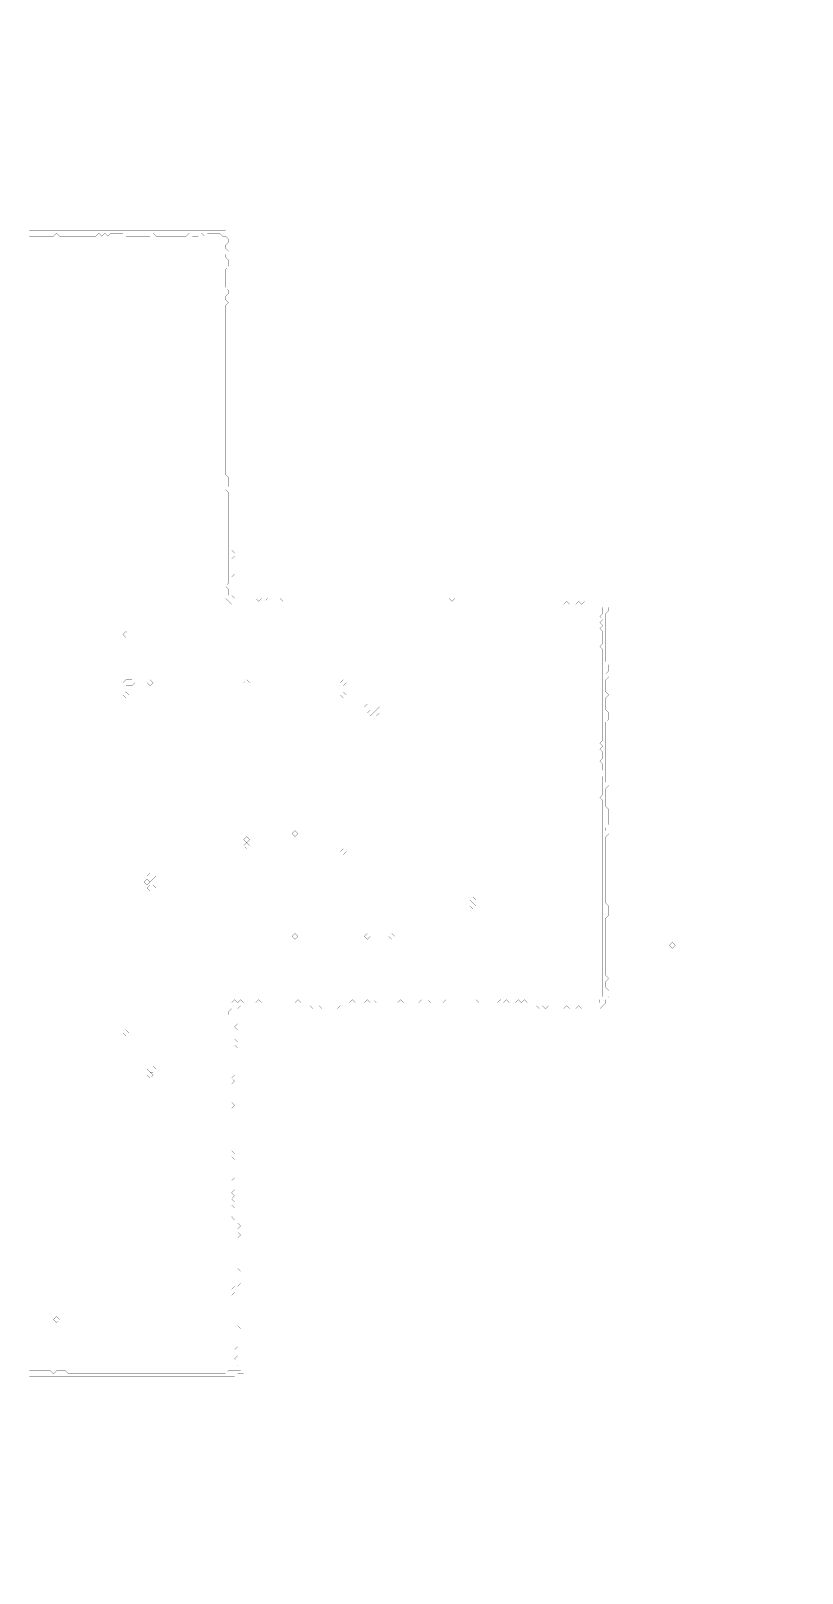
# Model space of a CAD drawing. Header units: metres. Extents: x 0 to 4988, y -4988 to 0.
# Drawn here: x 2494 to 4988, y -4988 to 0 of the extents above; entities that cross this region are included whole.
import ezdxf

# ---------------------------------------------------------------- set-up
doc = ezdxf.new("R2010")
doc.units = ezdxf.units.M
doc.layers.add('conductor', color=1, linetype='Continuous')
doc.layers.add('substrate', color=5, linetype='Continuous')

msp = doc.modelspace()

# ---------------------------------------------------------------- linework, layer by layer
at = {"layer": 'conductor', "const_width": 0.5}
msp.add_lwpolyline([(2489.2, -4334.2), (2499, -4334.2), (2508.8, -4334.2), (2518.5, -4334.2), (2528.3, -4334.2), (2538, -4334.2), (2547.8, -4334.2), (2557.6, -4334.2), (2567.3, -4344), (2577.1, -4334.2), (2586.9, -4334.2), (2596.6, -4334.2), (2606.4, -4334.2), (2616.1, -4344), (2625.9, -4344), (2635.7, -4344), (2645.4, -4344), (2655.2, -4344), (2664.9, -4344), (2674.7, -4344), (2684.5, -4344), (2694.2, -4344), (2704, -4344), (2713.8, -4344), (2723.5, -4344), (2733.3, -4344), (2743, -4344), (2752.8, -4344), (2762.6, -4344), (2772.3, -4344), (2782.1, -4344), (2791.9, -4344), (2801.6, -4344), (2811.4, -4344), (2821.1, -4344), (2830.9, -4344), (2840.7, -4344), (2850.4, -4344), (2860.2, -4344), (2869.9, -4344), (2879.7, -4344), (2889.5, -4344), (2899.2, -4344), (2909, -4344), (2918.8, -4344), (2928.5, -4344), (2938.3, -4344), (2948, -4344), (2957.8, -4344), (2967.6, -4344), (2977.3, -4344), (2987.1, -4344), (2996.8, -4344), (3006.6, -4344), (3016.4, -4344), (3026.1, -4344), (3035.9, -4344), (3045.7, -4344), (3055.4, -4344), (3065.2, -4344), (3074.9, -4344), (3084.7, -4344), (3094.5, -4344), (3104.2, -4344), (3114, -4344), (3123.8, -4344), (3133.5, -4334.2), (3143.3, -4334.2), (3153, -4334.2), (3162.8, -4334.2), (3172.6, -4334.2), (3172.6, -4324.4), (3162.8, -4314.7), (3162.8, -4304.9), (3153, -4295.2), (3162.8, -4285.4), (3153, -4275.6), (3153, -4265.9), (3162.8, -4256.1), (3153, -4246.3), (3153, -4236.6), (3153, -4226.8), (3153, -4217.1), (3153, -4207.3), (3153, -4197.5), (3153, -4187.8), (3153, -4178), (3153, -4168.3), (3153, -4158.5), (3153, -4148.7), (3153, -4139), (3153, -4129.2), (3153, -4119.4), (3153, -4109.7), (3153, -4099.9), (3143.3, -4090.2), (3153, -4080.4), (3143.3, -4070.6), (3153, -4060.9), (3153, -4051.1), (3153, -4041.4), (3153, -4031.6), (3153, -4021.8), (3153, -4012.1), (3153, -4002.3), (3153, -3992.5), (3153, -3982.8), (3153, -3973), (3153, -3963.3), (3153, -3953.5), (3153, -3943.7), (3153, -3934), (3153, -3924.2), (3153, -3914.4), (3153, -3904.7), (3153, -3894.9), (3153, -3885.2), (3153, -3875.4), (3153, -3865.6), (3153, -3855.9), (3153, -3846.1), (3143.3, -3836.4), (3153, -3826.6), (3153, -3816.8), (3153, -3807.1), (3143.3, -3797.3), (3153, -3787.5), (3143.3, -3777.8), (3153, -3768), (3143.3, -3758.3), (3153, -3748.5), (3153, -3738.7), (3153, -3729), (3143.3, -3719.2), (3153, -3709.5), (3143.3, -3699.7), (3143.3, -3689.9), (3143.3, -3680.2), (3143.3, -3670.4), (3143.3, -3660.6), (3153, -3650.9), (3143.3, -3641.1), (3153, -3631.4), (3143.3, -3621.6), (3143.3, -3611.8), (3143.3, -3602.1), (3143.3, -3592.3), (3143.3, -3582.6), (3143.3, -3572.8), (3143.3, -3563), (3143.3, -3553.3), (3143.3, -3543.5), (3143.3, -3533.7), (3143.3, -3524), (3143.3, -3514.2), (3143.3, -3504.5), (3143.3, -3494.7), (3143.3, -3484.9), (3153, -3475.2), (3143.3, -3465.4), (3143.3, -3455.6), (3143.3, -3445.9), (3143.3, -3436.1), (3143.3, -3426.4), (3143.3, -3416.6), (3143.3, -3406.8), (3153, -3397.1), (3143.3, -3387.3), (3153, -3377.6), (3143.3, -3367.8), (3143.3, -3358), (3143.3, -3348.3), (3143.3, -3338.5), (3143.3, -3328.7), (3143.3, -3319), (3143.3, -3309.2), (3143.3, -3299.5), (3143.3, -3289.7), (3143.3, -3279.9), (3143.3, -3270.2), (3143.3, -3260.4), (3143.3, -3250.7), (3143.3, -3240.9), (3143.3, -3231.1), (3143.3, -3221.4), (3143.3, -3211.6), (3143.3, -3201.8), (3143.3, -3192.1), (3133.5, -3182.3), (3133.5, -3172.6), (3143.3, -3162.8), (3143.3, -3153), (3143.3, -3143.3), (3153, -3133.5), (3162.8, -3143.3), (3172.6, -3133.5), (3182.3, -3143.3), (3192.1, -3143.3), (3201.8, -3143.3), (3211.6, -3143.3), (3221.4, -3143.3), (3231.1, -3133.5), (3240.9, -3143.3), (3250.7, -3133.5), (3260.4, -3133.5), (3270.2, -3133.5), (3279.9, -3143.3), (3289.7, -3143.3), (3299.5, -3143.3), (3309.2, -3143.3), (3319, -3143.3), (3328.7, -3143.3), (3338.5, -3143.3), (3348.3, -3143.3), (3358, -3133.5), (3367.8, -3143.3), (3377.6, -3143.3), (3387.3, -3143.3), (3397.1, -3143.3), (3406.8, -3143.3), (3416.6, -3143.3), (3426.4, -3143.3), (3436.1, -3143.3), (3445.9, -3143.3), (3455.6, -3143.3), (3465.4, -3143.3), (3475.2, -3143.3), (3484.9, -3143.3), (3494.7, -3143.3), (3504.5, -3143.3), (3514.2, -3143.3), (3524, -3143.3), (3533.7, -3133.5), (3543.5, -3143.3), (3553.3, -3143.3), (3563, -3143.3), (3572.8, -3143.3), (3582.6, -3133.5), (3592.3, -3143.3), (3602.1, -3133.5), (3611.8, -3143.3), (3621.6, -3133.5), (3631.4, -3143.3), (3641.1, -3143.3), (3650.9, -3143.3), (3660.6, -3143.3), (3670.4, -3143.3), (3680.2, -3143.3), (3689.9, -3133.5), (3699.7, -3143.3), (3709.5, -3143.3), (3719.2, -3143.3), (3729, -3143.3), (3738.7, -3143.3), (3748.5, -3143.3), (3758.3, -3133.5), (3768, -3133.5), (3777.8, -3133.5), (3787.5, -3143.3), (3797.3, -3143.3), (3807.1, -3133.5), (3816.8, -3143.3), (3826.6, -3143.3), (3836.4, -3133.5), (3846.1, -3133.5), (3855.9, -3133.5), (3865.6, -3133.5), (3875.4, -3133.5), (3885.2, -3133.5), (3894.9, -3133.5), (3904.7, -3133.5), (3914.4, -3133.5), (3924.2, -3133.5), (3934, -3133.5), (3943.7, -3143.3), (3953.5, -3143.3), (3963.3, -3143.3), (3973, -3143.3), (3982.8, -3143.3), (3992.5, -3133.5), (4002.3, -3143.3), (4012.1, -3133.5), (4021.8, -3143.3), (4031.6, -3133.5), (4041.4, -3143.3), (4051.1, -3143.3), (4060.9, -3143.3), (4070.6, -3133.5), (4080.4, -3143.3), (4090.2, -3133.5), (4099.9, -3143.3), (4109.7, -3143.3), (4119.4, -3143.3), (4129.2, -3143.3), (4139, -3143.3), (4148.7, -3143.3), (4158.5, -3143.3), (4168.3, -3143.3), (4178, -3143.3), (4187.8, -3143.3), (4197.5, -3143.3), (4207.3, -3143.3), (4217.1, -3143.3), (4226.8, -3143.3), (4236.6, -3143.3), (4246.3, -3143.3), (4256.1, -3143.3), (4265.9, -3143.3), (4275.6, -3143.3), (4285.4, -3143.3), (4295.2, -3143.3), (4304.9, -3143.3), (4314.7, -3143.3), (4324.4, -3143.3), (4334.2, -3143.3), (4334.2, -3133.5), (4344, -3123.8), (4344, -3114), (4344, -3104.2), (4344, -3094.5), (4344, -3084.7), (4344, -3074.9), (4344, -3065.2), (4344, -3055.4), (4344, -3045.7), (4344, -3035.9), (4344, -3026.1), (4344, -3016.4), (4344, -3006.6), (4344, -2996.8), (4344, -2987.1), (4344, -2977.3), (4344, -2967.6), (4344, -2957.8), (4344, -2948), (4344, -2938.3), (4344, -2928.5), (4344, -2918.8), (4344, -2909), (4344, -2899.2), (4344, -2889.5), (4344, -2879.7), (4344, -2869.9), (4344, -2860.2), (4344, -2850.4), (4344, -2840.7), (4344, -2830.9), (4344, -2821.1), (4344, -2811.4), (4344, -2801.6), (4344, -2791.9), (4344, -2782.1), (4344, -2772.3), (4344, -2762.6), (4344, -2752.8), (4344, -2743), (4344, -2733.3), (4344, -2723.5), (4344, -2713.8), (4344, -2704), (4344, -2694.2), (4344, -2684.5), (4344, -2674.7), (4344, -2664.9), (4344, -2655.2), (4344, -2645.4), (4344, -2635.7), (4344, -2625.9), (4344, -2616.1), (4344, -2606.4), (4344, -2596.6), (4344, -2586.9), (4344, -2577.1), (4344, -2567.3), (4344, -2557.6), (4344, -2547.8), (4344, -2538), (4344, -2528.3), (4344, -2518.5), (4344, -2508.8), (4344, -2499), (4344, -2489.2), (4334.2, -2479.5), (4344, -2469.7), (4344, -2460), (4344, -2450.2), (4344, -2440.4), (4344, -2430.7), (4344, -2420.9), (4344, -2411.1), (4334.2, -2401.4), (4344, -2391.6), (4344, -2381.9), (4344, -2372.1), (4334.2, -2362.3), (4344, -2352.6), (4344, -2342.8), (4344, -2333.1), (4334.2, -2323.3), (4344, -2313.5), (4334.2, -2303.8), (4344, -2294), (4344, -2284.2), (4344, -2274.5), (4344, -2264.7), (4344, -2255), (4344, -2245.2), (4344, -2235.4), (4344, -2225.7), (4344, -2215.9), (4344, -2206.1), (4344, -2196.4), (4344, -2186.6), (4344, -2176.9), (4344, -2167.1), (4344, -2157.3), (4344, -2147.6), (4344, -2137.8), (4344, -2128.1), (4344, -2118.3), (4344, -2108.5), (4344, -2098.8), (4344, -2089), (4344, -2079.2), (4344, -2069.5), (4344, -2059.7), (4344, -2050), (4344, -2040.2), (4344, -2030.4), (4344, -2020.7), (4344, -2010.9), (4344, -2001.2), (4334.2, -1991.4), (4344, -1981.6), (4344, -1971.9), (4344, -1962.1), (4344, -1952.3), (4344, -1942.6), (4334.2, -1932.8), (4344, -1923.1), (4334.2, -1913.3), (4344, -1903.5), (4334.2, -1893.8), (4344, -1884), (4344, -1874.2), (4344, -1864.5), (4334.2, -1854.7), (4324.4, -1845), (4314.7, -1854.7), (4304.9, -1845), (4295.2, -1845), (4285.4, -1845), (4275.6, -1854.7), (4265.9, -1845), (4256.1, -1854.7), (4246.3, -1854.7), (4236.6, -1854.7), (4226.8, -1845), (4217.1, -1854.7), (4207.3, -1854.7), (4197.5, -1854.7), (4187.8, -1854.7), (4178, -1854.7), (4168.3, -1854.7), (4158.5, -1854.7), (4148.7, -1854.7), (4139, -1854.7), (4129.2, -1854.7), (4119.4, -1854.7), (4109.7, -1854.7), (4099.9, -1854.7), (4090.2, -1854.7), (4080.4, -1854.7), (4070.6, -1854.7), (4060.9, -1854.7), (4051.1, -1854.7), (4041.4, -1854.7), (4031.6, -1854.7), (4021.8, -1854.7), (4012.1, -1854.7), (4002.3, -1854.7), (3992.5, -1854.7), (3982.8, -1854.7), (3973, -1854.7), (3963.3, -1854.7), (3953.5, -1854.7), (3943.7, -1854.7), (3934, -1854.7), (3924.2, -1854.7), (3914.4, -1854.7), (3904.7, -1854.7), (3894.9, -1854.7), (3885.2, -1854.7), (3875.4, -1854.7), (3865.6, -1854.7), (3855.9, -1854.7), (3846.1, -1854.7), (3836.4, -1854.7), (3826.6, -1854.7), (3816.8, -1854.7), (3807.1, -1854.7), (3797.3, -1854.7), (3787.5, -1854.7), (3777.8, -1854.7), (3768, -1854.7), (3758.3, -1854.7), (3748.5, -1854.7), (3738.7, -1854.7), (3729, -1854.7), (3719.2, -1854.7), (3709.5, -1854.7), (3699.7, -1854.7), (3689.9, -1854.7), (3680.2, -1854.7), (3670.4, -1854.7), (3660.6, -1854.7), (3650.9, -1854.7), (3641.1, -1854.7), (3631.4, -1854.7), (3621.6, -1854.7), (3611.8, -1854.7), (3602.1, -1854.7), (3592.3, -1854.7), (3582.6, -1854.7), (3572.8, -1854.7), (3563, -1854.7), (3553.3, -1854.7), (3543.5, -1854.7), (3533.7, -1854.7), (3524, -1854.7), (3514.2, -1854.7), (3504.5, -1854.7), (3494.7, -1854.7), (3484.9, -1854.7), (3475.2, -1854.7), (3465.4, -1854.7), (3455.6, -1854.7), (3445.9, -1854.7), (3436.1, -1854.7), (3426.4, -1854.7), (3416.6, -1854.7), (3406.8, -1854.7), (3397.1, -1854.7), (3387.3, -1854.7), (3377.6, -1854.7), (3367.8, -1854.7), (3358, -1854.7), (3348.3, -1854.7), (3338.5, -1854.7), (3328.7, -1854.7), (3319, -1854.7), (3309.2, -1854.7), (3299.5, -1854.7), (3289.7, -1854.7), (3279.9, -1854.7), (3270.2, -1854.7), (3260.4, -1854.7), (3250.7, -1854.7), (3240.9, -1854.7), (3231.1, -1854.7), (3221.4, -1854.7), (3211.6, -1854.7), (3201.8, -1854.7), (3192.1, -1854.7), (3182.3, -1854.7), (3172.6, -1854.7), (3162.8, -1854.7), (3153, -1854.7), (3143.3, -1854.7), (3133.5, -1845), (3123.8, -1835.2), (3133.5, -1825.4), (3133.5, -1815.7), (3133.5, -1805.9), (3123.8, -1796.2), (3133.5, -1786.4), (3133.5, -1776.6), (3133.5, -1766.9), (3133.5, -1757.1), (3133.5, -1747.3), (3133.5, -1737.6), (3133.5, -1727.8), (3133.5, -1718.1), (3133.5, -1708.3), (3133.5, -1698.5), (3133.5, -1688.8), (3133.5, -1679), (3133.5, -1669.3), (3133.5, -1659.5), (3133.5, -1649.7), (3133.5, -1640), (3133.5, -1630.2), (3133.5, -1620.4), (3133.5, -1610.7), (3133.5, -1600.9), (3133.5, -1591.2), (3133.5, -1581.4), (3133.5, -1571.6), (3133.5, -1561.9), (3133.5, -1552.1), (3133.5, -1542.4), (3133.5, -1532.6), (3133.5, -1522.8), (3133.5, -1513.1), (3133.5, -1503.3), (3133.5, -1493.5), (3123.8, -1483.8), (3133.5, -1474), (3133.5, -1464.3), (3133.5, -1454.5), (3133.5, -1444.7), (3123.8, -1435), (3123.8, -1425.2), (3123.8, -1415.4), (3123.8, -1405.7), (3123.8, -1395.9), (3123.8, -1386.2), (3123.8, -1376.4), (3123.8, -1366.6), (3123.8, -1356.9), (3123.8, -1347.1), (3123.8, -1337.4), (3123.8, -1327.6), (3123.8, -1317.8), (3123.8, -1308.1), (3123.8, -1298.3), (3123.8, -1288.5), (3123.8, -1278.8), (3123.8, -1269), (3123.8, -1259.3), (3123.8, -1249.5), (3123.8, -1239.7), (3123.8, -1230), (3123.8, -1220.2), (3123.8, -1210.5), (3123.8, -1200.7), (3123.8, -1190.9), (3123.8, -1181.2), (3123.8, -1171.4), (3123.8, -1161.6), (3123.8, -1151.9), (3123.8, -1142.1), (3123.8, -1132.4), (3123.8, -1122.6), (3123.8, -1112.8), (3123.8, -1103.1), (3123.8, -1093.3), (3123.8, -1083.6), (3123.8, -1073.8), (3123.8, -1064), (3123.8, -1054.3), (3123.8, -1044.5), (3123.8, -1034.7), (3123.8, -1025), (3123.8, -1015.2), (3123.8, -1005.5), (3123.8, -995.7), (3123.8, -985.9), (3123.8, -976.2), (3123.8, -966.4), (3123.8, -956.6), (3123.8, -946.9), (3123.8, -937.1), (3123.8, -927.4), (3123.8, -917.6), (3123.8, -907.8), (3123.8, -898.1), (3123.8, -888.3), (3133.5, -878.6), (3123.8, -868.8), (3123.8, -859), (3133.5, -849.3), (3133.5, -839.5), (3123.8, -829.7), (3123.8, -820), (3123.8, -810.2), (3123.8, -800.5), (3123.8, -790.7), (3123.8, -780.9), (3123.8, -771.2), (3133.5, -761.4), (3133.5, -751.7), (3133.5, -741.9), (3123.8, -732.1), (3123.8, -722.4), (3133.5, -712.6), (3123.8, -702.8), (3123.8, -693.1), (3133.5, -683.3), (3133.5, -673.6), (3123.8, -663.8), (3114, -663.8), (3104.2, -654), (3094.5, -654), (3084.7, -654), (3074.9, -654), (3065.2, -654), (3055.4, -663.8), (3045.7, -654), (3035.9, -663.8), (3026.1, -663.8), (3016.4, -663.8), (3006.6, -654), (2996.8, -663.8), (2987.1, -663.8), (2977.3, -663.8), (2967.6, -663.8), (2957.8, -663.8), (2948, -663.8), (2938.3, -663.8), (2928.5, -663.8), (2918.8, -663.8), (2909, -663.8), (2899.2, -663.8), (2889.5, -654), (2879.7, -663.8), (2869.9, -663.8), (2860.2, -663.8), (2850.4, -663.8), (2840.7, -663.8), (2830.9, -663.8), (2821.1, -663.8), (2811.4, -663.8), (2801.6, -663.8), (2791.9, -654), (2782.1, -654), (2772.3, -654), (2762.6, -654), (2752.8, -654), (2743, -663.8), (2733.3, -654), (2723.5, -663.8), (2713.8, -654), (2704, -663.8), (2694.2, -663.8), (2684.5, -663.8), (2674.7, -663.8), (2664.9, -663.8), (2655.2, -663.8), (2645.4, -663.8), (2635.7, -663.8), (2625.9, -663.8), (2616.1, -663.8), (2606.4, -663.8), (2596.6, -663.8), (2586.9, -663.8), (2577.1, -654), (2567.3, -663.8), (2557.6, -663.8), (2547.8, -663.8), (2538, -663.8), (2528.3, -663.8), (2518.5, -663.8), (2508.8, -663.8), (2499, -663.8), (2489.2, -663.8)], dxfattribs=at)
for points in [[(2791.9, -1952.3), (2801.6, -1942.6), (2811.4, -1952.3), (2801.6, -1962.1)], [(2791.9, -2108.5), (2801.6, -2098.8), (2811.4, -2098.8), (2821.1, -2098.8), (2830.9, -2108.5), (2821.1, -2118.3), (2811.4, -2118.3), (2801.6, -2118.3)], [(2791.9, -2147.6), (2801.6, -2137.8), (2811.4, -2147.6), (2801.6, -2157.3)], [(2869.9, -2108.5), (2879.7, -2098.8), (2889.5, -2108.5), (2879.7, -2118.3)], [(3182.3, -2108.5), (3192.1, -2098.8), (3201.8, -2108.5), (3192.1, -2118.3)], [(3494.7, -2108.5), (3504.5, -2098.8), (3514.2, -2108.5), (3504.5, -2118.3)], [(3494.7, -2147.6), (3504.5, -2137.8), (3514.2, -2147.6), (3504.5, -2157.3)], [(3572.8, -2186.6), (3582.6, -2176.9), (3592.3, -2176.9), (3602.1, -2176.9), (3611.8, -2176.9), (3621.6, -2186.6), (3611.8, -2196.4), (3602.1, -2196.4), (3592.3, -2196.4), (3582.6, -2196.4)], [(3582.6, -2206.1), (3592.3, -2196.4), (3602.1, -2206.1), (3592.3, -2215.9)], [(3602.1, -2206.1), (3611.8, -2196.4), (3621.6, -2206.1), (3611.8, -2215.9)], [(3338.5, -2596.6), (3348.3, -2586.9), (3358, -2596.6), (3348.3, -2606.4)], [(3182.3, -2616.1), (3192.1, -2606.4), (3201.8, -2616.1), (3192.1, -2625.9)], [(3182.3, -2635.7), (3192.1, -2625.9), (3201.8, -2635.7), (3192.1, -2645.4)], [(3494.7, -2655.2), (3504.5, -2645.4), (3514.2, -2655.2), (3504.5, -2664.9)], [(2860.2, -2752.8), (2869.9, -2743), (2879.7, -2752.8), (2869.9, -2762.6)], [(2869.9, -2733.3), (2879.7, -2723.5), (2889.5, -2723.5), (2899.2, -2733.3), (2889.5, -2743), (2879.7, -2752.8), (2869.9, -2743)], [(2869.9, -2772.3), (2879.7, -2762.6), (2889.5, -2762.6), (2899.2, -2772.3), (2889.5, -2782.1), (2879.7, -2782.1)], [(3914.4, -2811.4), (3924.2, -2801.6), (3934, -2811.4), (3924.2, -2821.1)], [(3914.4, -2830.9), (3924.2, -2821.1), (3934, -2830.9), (3924.2, -2840.7)], [(3338.5, -2928.5), (3348.3, -2918.8), (3358, -2928.5), (3348.3, -2938.3)], [(3572.8, -2928.5), (3582.6, -2918.8), (3592.3, -2928.5), (3582.6, -2938.3)], [(3650.9, -2928.5), (3660.6, -2918.8), (3670.4, -2928.5), (3660.6, -2938.3)], [(2791.9, -3240.9), (2801.6, -3231.1), (2811.4, -3240.9), (2801.6, -3250.7)], [(2869.9, -3358), (2879.7, -3348.3), (2889.5, -3348.3), (2899.2, -3358), (2889.5, -3367.8), (2879.7, -3367.8)], [(2869.9, -3377.6), (2879.7, -3367.8), (2889.5, -3377.6), (2879.7, -3387.3)], [(2567.3, -4168.3), (2577.1, -4158.5), (2586.9, -4168.3), (2577.1, -4178)]]:
    msp.add_lwpolyline(points, close=True, dxfattribs=at)
at = {"layer": 'substrate', "const_width": 0.5}
for points in [[(2489.2, -4988.2), (2499, -4988.2), (2508.8, -4988.2), (2518.5, -4988.2), (2528.3, -4988.2), (2538, -4988.2), (2547.8, -4988.2), (2557.6, -4988.2), (2567.3, -4988.2), (2577.1, -4988.2), (2586.9, -4988.2), (2596.6, -4988.2), (2606.4, -4988.2), (2616.1, -4988.2), (2625.9, -4988.2), (2635.7, -4988.2), (2645.4, -4988.2), (2655.2, -4988.2), (2664.9, -4988.2), (2674.7, -4988.2), (2684.5, -4988.2), (2694.2, -4988.2), (2704, -4988.2), (2713.8, -4988.2), (2723.5, -4988.2), (2733.3, -4988.2), (2743, -4988.2), (2752.8, -4988.2), (2762.6, -4988.2), (2772.3, -4988.2), (2782.1, -4988.2), (2791.9, -4988.2), (2801.6, -4988.2), (2811.4, -4988.2), (2821.1, -4988.2), (2830.9, -4988.2), (2840.7, -4988.2), (2850.4, -4988.2), (2860.2, -4988.2), (2869.9, -4988.2), (2879.7, -4988.2), (2889.5, -4988.2), (2899.2, -4988.2), (2909, -4988.2), (2918.8, -4988.2), (2928.5, -4988.2), (2938.3, -4988.2), (2948, -4988.2), (2957.8, -4988.2), (2967.6, -4988.2), (2977.3, -4988.2), (2987.1, -4988.2), (2996.8, -4988.2), (3006.6, -4988.2), (3016.4, -4988.2), (3026.1, -4988.2), (3035.9, -4988.2), (3045.7, -4988.2), (3055.4, -4988.2), (3065.2, -4988.2), (3074.9, -4988.2), (3084.7, -4988.2), (3094.5, -4988.2), (3104.2, -4988.2), (3114, -4988.2), (3123.8, -4988.2), (3133.5, -4988.2), (3143.3, -4988.2), (3153, -4988.2), (3162.8, -4988.2), (3172.6, -4988.2), (3182.3, -4988.2), (3192.1, -4988.2), (3201.8, -4988.2), (3211.6, -4988.2), (3221.4, -4988.2), (3231.1, -4988.2), (3240.9, -4988.2), (3250.7, -4988.2), (3260.4, -4988.2), (3270.2, -4988.2), (3279.9, -4988.2), (3289.7, -4988.2), (3299.5, -4988.2), (3309.2, -4988.2), (3319, -4988.2), (3328.7, -4988.2), (3338.5, -4988.2), (3348.3, -4988.2), (3358, -4988.2), (3367.8, -4988.2), (3377.6, -4988.2), (3387.3, -4988.2), (3397.1, -4988.2), (3406.8, -4988.2), (3416.6, -4988.2), (3426.4, -4988.2), (3436.1, -4988.2), (3445.9, -4988.2), (3455.6, -4988.2), (3465.4, -4988.2), (3475.2, -4988.2), (3484.9, -4988.2), (3494.7, -4988.2), (3504.5, -4988.2), (3514.2, -4988.2), (3524, -4988.2), (3533.7, -4988.2), (3543.5, -4988.2), (3553.3, -4988.2), (3563, -4988.2), (3572.8, -4988.2), (3582.6, -4988.2), (3592.3, -4988.2), (3602.1, -4988.2), (3611.8, -4988.2), (3621.6, -4988.2), (3631.4, -4988.2), (3641.1, -4988.2), (3650.9, -4988.2), (3660.6, -4988.2), (3670.4, -4988.2), (3680.2, -4988.2), (3689.9, -4988.2), (3699.7, -4988.2), (3709.5, -4988.2), (3719.2, -4988.2), (3729, -4988.2), (3738.7, -4988.2), (3748.5, -4988.2), (3758.3, -4988.2), (3768, -4988.2), (3777.8, -4988.2), (3787.5, -4988.2), (3797.3, -4988.2), (3807.1, -4988.2), (3816.8, -4988.2), (3826.6, -4988.2), (3836.4, -4988.2), (3846.1, -4988.2), (3855.9, -4988.2), (3865.6, -4988.2), (3875.4, -4988.2), (3885.2, -4988.2), (3894.9, -4988.2), (3904.7, -4988.2), (3914.4, -4988.2), (3924.2, -4988.2), (3934, -4988.2), (3943.7, -4988.2), (3953.5, -4988.2), (3963.3, -4988.2), (3973, -4988.2), (3982.8, -4988.2), (3992.5, -4988.2), (4002.3, -4988.2), (4012.1, -4988.2), (4021.8, -4988.2), (4031.6, -4988.2), (4041.4, -4988.2), (4051.1, -4988.2), (4060.9, -4988.2), (4070.6, -4988.2), (4080.4, -4988.2), (4090.2, -4988.2), (4099.9, -4988.2), (4109.7, -4988.2), (4119.4, -4988.2), (4129.2, -4988.2), (4139, -4988.2), (4148.7, -4988.2), (4158.5, -4988.2), (4168.3, -4988.2), (4178, -4988.2), (4187.8, -4988.2), (4197.5, -4988.2), (4207.3, -4988.2), (4217.1, -4988.2), (4226.8, -4988.2), (4236.6, -4988.2), (4246.3, -4988.2), (4256.1, -4988.2), (4265.9, -4988.2), (4275.6, -4988.2), (4285.4, -4988.2), (4295.2, -4988.2), (4304.9, -4988.2), (4314.7, -4988.2), (4324.4, -4988.2), (4334.2, -4988.2), (4344, -4988.2), (4353.7, -4988.2), (4363.5, -4988.2), (4373.2, -4988.2), (4383, -4988.2), (4392.8, -4988.2), (4402.5, -4988.2), (4412.3, -4988.2), (4422.1, -4988.2), (4431.8, -4988.2), (4441.6, -4988.2), (4451.3, -4988.2), (4461.1, -4988.2), (4470.9, -4988.2), (4480.6, -4988.2), (4490.4, -4988.2), (4500.2, -4988.2), (4509.9, -4988.2), (4519.7, -4988.2), (4529.4, -4988.2), (4539.2, -4988.2), (4549, -4988.2), (4558.7, -4988.2), (4568.5, -4988.2), (4578.2, -4988.2), (4588, -4988.2), (4597.8, -4988.2), (4607.5, -4988.2), (4617.3, -4988.2), (4627.1, -4988.2), (4636.8, -4988.2), (4646.6, -4988.2), (4656.3, -4988.2), (4666.1, -4988.2), (4675.9, -4988.2), (4685.6, -4988.2), (4695.4, -4988.2), (4705.1, -4988.2), (4714.9, -4988.2), (4724.7, -4988.2), (4734.4, -4988.2), (4744.2, -4988.2), (4754, -4988.2), (4763.7, -4988.2), (4773.5, -4988.2), (4783.2, -4988.2), (4793, -4988.2), (4802.8, -4988.2), (4812.5, -4988.2), (4822.3, -4988.2), (4832.1, -4988.2), (4841.8, -4988.2), (4851.6, -4988.2), (4861.3, -4988.2), (4871.1, -4988.2), (4880.9, -4988.2), (4890.6, -4988.2), (4900.4, -4988.2), (4910.1, -4988.2), (4919.9, -4988.2), (4929.7, -4988.2), (4939.4, -4988.2), (4949.2, -4988.2), (4959, -4988.2), (4968.7, -4988.2), (4978.5, -4988.2), (4988.2, -4988.2), (4988.2, -4978.5), (4988.2, -4968.7), (4988.2, -4959), (4988.2, -4949.2), (4988.2, -4939.4), (4988.2, -4929.7), (4988.2, -4919.9), (4988.2, -4910.1), (4988.2, -4900.4), (4988.2, -4890.6), (4988.2, -4880.9), (4988.2, -4871.1), (4988.2, -4861.3), (4988.2, -4851.6), (4988.2, -4841.8), (4988.2, -4832.1), (4988.2, -4822.3), (4988.2, -4812.5), (4988.2, -4802.8), (4988.2, -4793), (4988.2, -4783.2), (4988.2, -4773.5), (4988.2, -4763.7), (4988.2, -4754), (4988.2, -4744.2), (4988.2, -4734.4), (4988.2, -4724.7), (4988.2, -4714.9), (4988.2, -4705.1), (4988.2, -4695.4), (4988.2, -4685.6), (4988.2, -4675.9), (4988.2, -4666.1), (4988.2, -4656.3), (4988.2, -4646.6), (4988.2, -4636.8), (4988.2, -4627.1), (4988.2, -4617.3), (4988.2, -4607.5), (4988.2, -4597.8), (4988.2, -4588), (4988.2, -4578.2), (4988.2, -4568.5), (4988.2, -4558.7), (4988.2, -4549), (4988.2, -4539.2), (4988.2, -4529.4), (4988.2, -4519.7), (4988.2, -4509.9), (4988.2, -4500.2), (4988.2, -4490.4), (4988.2, -4480.6), (4988.2, -4470.9), (4988.2, -4461.1), (4988.2, -4451.3), (4988.2, -4441.6), (4988.2, -4431.8), (4988.2, -4422.1), (4988.2, -4412.3), (4988.2, -4402.5), (4988.2, -4392.8), (4988.2, -4383), (4988.2, -4373.2), (4988.2, -4363.5), (4988.2, -4353.7), (4988.2, -4344), (4988.2, -4334.2), (4988.2, -4324.4), (4988.2, -4314.7), (4988.2, -4304.9), (4988.2, -4295.2), (4988.2, -4285.4), (4988.2, -4275.6), (4988.2, -4265.9), (4988.2, -4256.1), (4988.2, -4246.3), (4988.2, -4236.6), (4988.2, -4226.8), (4988.2, -4217.1), (4988.2, -4207.3), (4988.2, -4197.5), (4988.2, -4187.8), (4988.2, -4178), (4988.2, -4168.3), (4988.2, -4158.5), (4988.2, -4148.7), (4988.2, -4139), (4988.2, -4129.2), (4988.2, -4119.4), (4988.2, -4109.7), (4988.2, -4099.9), (4988.2, -4090.2), (4988.2, -4080.4), (4988.2, -4070.6), (4988.2, -4060.9), (4988.2, -4051.1), (4988.2, -4041.4), (4988.2, -4031.6), (4988.2, -4021.8), (4988.2, -4012.1), (4988.2, -4002.3), (4988.2, -3992.5), (4988.2, -3982.8), (4988.2, -3973), (4988.2, -3963.3), (4988.2, -3953.5), (4988.2, -3943.7), (4988.2, -3934), (4988.2, -3924.2), (4988.2, -3914.4), (4988.2, -3904.7), (4988.2, -3894.9), (4988.2, -3885.2), (4988.2, -3875.4), (4988.2, -3865.6), (4988.2, -3855.9), (4988.2, -3846.1), (4988.2, -3836.4), (4988.2, -3826.6), (4988.2, -3816.8), (4988.2, -3807.1), (4988.2, -3797.3), (4988.2, -3787.5), (4988.2, -3777.8), (4988.2, -3768), (4988.2, -3758.3), (4988.2, -3748.5), (4988.2, -3738.7), (4988.2, -3729), (4988.2, -3719.2), (4988.2, -3709.5), (4988.2, -3699.7), (4988.2, -3689.9), (4988.2, -3680.2), (4988.2, -3670.4), (4988.2, -3660.6), (4988.2, -3650.9), (4988.2, -3641.1), (4988.2, -3631.4), (4988.2, -3621.6), (4988.2, -3611.8), (4988.2, -3602.1), (4988.2, -3592.3), (4988.2, -3582.6), (4988.2, -3572.8), (4988.2, -3563), (4988.2, -3553.3), (4988.2, -3543.5), (4988.2, -3533.7), (4988.2, -3524), (4988.2, -3514.2), (4988.2, -3504.5), (4988.2, -3494.7), (4988.2, -3484.9), (4988.2, -3475.2), (4988.2, -3465.4), (4988.2, -3455.6), (4988.2, -3445.9), (4988.2, -3436.1), (4988.2, -3426.4), (4988.2, -3416.6), (4988.2, -3406.8), (4988.2, -3397.1), (4988.2, -3387.3), (4988.2, -3377.6), (4988.2, -3367.8), (4988.2, -3358), (4988.2, -3348.3), (4988.2, -3338.5), (4988.2, -3328.7), (4988.2, -3319), (4988.2, -3309.2), (4988.2, -3299.5), (4988.2, -3289.7), (4988.2, -3279.9), (4988.2, -3270.2), (4988.2, -3260.4), (4988.2, -3250.7), (4988.2, -3240.9), (4988.2, -3231.1), (4988.2, -3221.4), (4988.2, -3211.6), (4988.2, -3201.8), (4988.2, -3192.1), (4988.2, -3182.3), (4988.2, -3172.6), (4988.2, -3162.8), (4988.2, -3153), (4988.2, -3143.3), (4988.2, -3133.5), (4988.2, -3123.8), (4988.2, -3114), (4988.2, -3104.2), (4988.2, -3094.5), (4988.2, -3084.7), (4988.2, -3074.9), (4988.2, -3065.2), (4988.2, -3055.4), (4988.2, -3045.7), (4988.2, -3035.9), (4988.2, -3026.1), (4988.2, -3016.4), (4988.2, -3006.6), (4988.2, -2996.8), (4988.2, -2987.1), (4988.2, -2977.3), (4988.2, -2967.6), (4988.2, -2957.8), (4988.2, -2948), (4988.2, -2938.3), (4988.2, -2928.5), (4988.2, -2918.8), (4988.2, -2909), (4988.2, -2899.2), (4988.2, -2889.5), (4988.2, -2879.7), (4988.2, -2869.9), (4988.2, -2860.2), (4988.2, -2850.4), (4988.2, -2840.7), (4988.2, -2830.9), (4988.2, -2821.1), (4988.2, -2811.4), (4988.2, -2801.6), (4988.2, -2791.9), (4988.2, -2782.1), (4988.2, -2772.3), (4988.2, -2762.6), (4988.2, -2752.8), (4988.2, -2743), (4988.2, -2733.3), (4988.2, -2723.5), (4988.2, -2713.8), (4988.2, -2704), (4988.2, -2694.2), (4988.2, -2684.5), (4988.2, -2674.7), (4988.2, -2664.9), (4988.2, -2655.2), (4988.2, -2645.4), (4988.2, -2635.7), (4988.2, -2625.9), (4988.2, -2616.1), (4988.2, -2606.4), (4988.2, -2596.6), (4988.2, -2586.9), (4988.2, -2577.1), (4988.2, -2567.3), (4988.2, -2557.6), (4988.2, -2547.8), (4988.2, -2538), (4988.2, -2528.3), (4988.2, -2518.5), (4988.2, -2508.8), (4988.2, -2499), (4988.2, -2489.2), (4988.2, -2479.5), (4988.2, -2469.7), (4988.2, -2460), (4988.2, -2450.2), (4988.2, -2440.4), (4988.2, -2430.7), (4988.2, -2420.9), (4988.2, -2411.1), (4988.2, -2401.4), (4988.2, -2391.6), (4988.2, -2381.9), (4988.2, -2372.1), (4988.2, -2362.3), (4988.2, -2352.6), (4988.2, -2342.8), (4988.2, -2333.1), (4988.2, -2323.3), (4988.2, -2313.5), (4988.2, -2303.8), (4988.2, -2294), (4988.2, -2284.2), (4988.2, -2274.5), (4988.2, -2264.7), (4988.2, -2255), (4988.2, -2245.2), (4988.2, -2235.4), (4988.2, -2225.7), (4988.2, -2215.9), (4988.2, -2206.1), (4988.2, -2196.4), (4988.2, -2186.6), (4988.2, -2176.9), (4988.2, -2167.1), (4988.2, -2157.3), (4988.2, -2147.6), (4988.2, -2137.8), (4988.2, -2128.1), (4988.2, -2118.3), (4988.2, -2108.5), (4988.2, -2098.8), (4988.2, -2089), (4988.2, -2079.2), (4988.2, -2069.5), (4988.2, -2059.7), (4988.2, -2050), (4988.2, -2040.2), (4988.2, -2030.4), (4988.2, -2020.7), (4988.2, -2010.9), (4988.2, -2001.2), (4988.2, -1991.4), (4988.2, -1981.6), (4988.2, -1971.9), (4988.2, -1962.1), (4988.2, -1952.3), (4988.2, -1942.6), (4988.2, -1932.8), (4988.2, -1923.1), (4988.2, -1913.3), (4988.2, -1903.5), (4988.2, -1893.8), (4988.2, -1884), (4988.2, -1874.2), (4988.2, -1864.5), (4988.2, -1854.7), (4988.2, -1845), (4988.2, -1835.2), (4988.2, -1825.4), (4988.2, -1815.7), (4988.2, -1805.9), (4988.2, -1796.2), (4988.2, -1786.4), (4988.2, -1776.6), (4988.2, -1766.9), (4988.2, -1757.1), (4988.2, -1747.3), (4988.2, -1737.6), (4988.2, -1727.8), (4988.2, -1718.1), (4988.2, -1708.3), (4988.2, -1698.5), (4988.2, -1688.8), (4988.2, -1679), (4988.2, -1669.3), (4988.2, -1659.5), (4988.2, -1649.7), (4988.2, -1640), (4988.2, -1630.2), (4988.2, -1620.4), (4988.2, -1610.7), (4988.2, -1600.9), (4988.2, -1591.2), (4988.2, -1581.4), (4988.2, -1571.6), (4988.2, -1561.9), (4988.2, -1552.1), (4988.2, -1542.4), (4988.2, -1532.6), (4988.2, -1522.8), (4988.2, -1513.1), (4988.2, -1503.3), (4988.2, -1493.5), (4988.2, -1483.8), (4988.2, -1474), (4988.2, -1464.3), (4988.2, -1454.5), (4988.2, -1444.7), (4988.2, -1435), (4988.2, -1425.2), (4988.2, -1415.4), (4988.2, -1405.7), (4988.2, -1395.9), (4988.2, -1386.2), (4988.2, -1376.4), (4988.2, -1366.6), (4988.2, -1356.9), (4988.2, -1347.1), (4988.2, -1337.4), (4988.2, -1327.6), (4988.2, -1317.8), (4988.2, -1308.1), (4988.2, -1298.3), (4988.2, -1288.5), (4988.2, -1278.8), (4988.2, -1269), (4988.2, -1259.3), (4988.2, -1249.5), (4988.2, -1239.7), (4988.2, -1230), (4988.2, -1220.2), (4988.2, -1210.5), (4988.2, -1200.7), (4988.2, -1190.9), (4988.2, -1181.2), (4988.2, -1171.4), (4988.2, -1161.6), (4988.2, -1151.9), (4988.2, -1142.1), (4988.2, -1132.4), (4988.2, -1122.6), (4988.2, -1112.8), (4988.2, -1103.1), (4988.2, -1093.3), (4988.2, -1083.6), (4988.2, -1073.8), (4988.2, -1064), (4988.2, -1054.3), (4988.2, -1044.5), (4988.2, -1034.7), (4988.2, -1025), (4988.2, -1015.2), (4988.2, -1005.5), (4988.2, -995.7), (4988.2, -985.9), (4988.2, -976.2), (4988.2, -966.4), (4988.2, -956.6), (4988.2, -946.9), (4988.2, -937.1), (4988.2, -927.4), (4988.2, -917.6), (4988.2, -907.8), (4988.2, -898.1), (4988.2, -888.3), (4988.2, -878.6), (4988.2, -868.8), (4988.2, -859), (4988.2, -849.3), (4988.2, -839.5), (4988.2, -829.7), (4988.2, -820), (4988.2, -810.2), (4988.2, -800.5), (4988.2, -790.7), (4988.2, -780.9), (4988.2, -771.2), (4988.2, -761.4), (4988.2, -751.7), (4988.2, -741.9), (4988.2, -732.1), (4988.2, -722.4), (4988.2, -712.6), (4988.2, -702.8), (4988.2, -693.1), (4988.2, -683.3), (4988.2, -673.6), (4988.2, -663.8), (4988.2, -654), (4988.2, -644.3), (4988.2, -634.5), (4988.2, -624.8), (4988.2, -615), (4988.2, -605.2), (4988.2, -595.5), (4988.2, -585.7), (4988.2, -575.9), (4988.2, -566.2), (4988.2, -556.4), (4988.2, -546.7), (4988.2, -536.9), (4988.2, -527.1), (4988.2, -517.4), (4988.2, -507.6), (4988.2, -497.8), (4988.2, -488.1), (4988.2, -478.3), (4988.2, -468.6), (4988.2, -458.8), (4988.2, -449), (4988.2, -439.3), (4988.2, -429.5), (4988.2, -419.8), (4988.2, -410), (4988.2, -400.2), (4988.2, -390.5), (4988.2, -380.7), (4988.2, -370.9), (4988.2, -361.2), (4988.2, -351.4), (4988.2, -341.7), (4988.2, -331.9), (4988.2, -322.1), (4988.2, -312.4), (4988.2, -302.6), (4988.2, -292.9), (4988.2, -283.1), (4988.2, -273.3), (4988.2, -263.6), (4988.2, -253.8), (4988.2, -244), (4988.2, -234.3), (4988.2, -224.5), (4988.2, -214.8), (4988.2, -205), (4988.2, -195.2), (4988.2, -185.5), (4988.2, -175.7), (4988.2, -165.9), (4988.2, -156.2), (4988.2, -146.4), (4988.2, -136.7), (4988.2, -126.9), (4988.2, -117.1), (4988.2, -107.4), (4988.2, -97.6), (4988.2, -87.9), (4988.2, -78.1), (4988.2, -68.3), (4988.2, -58.6), (4988.2, -48.8), (4988.2, -39), (4988.2, -29.3), (4988.2, -19.5), (4988.2, -9.8), (4988.2, 0), (4978.5, 0), (4968.7, 0), (4959, 0), (4949.2, 0), (4939.4, 0), (4929.7, 0), (4919.9, 0), (4910.1, 0), (4900.4, 0), (4890.6, 0), (4880.9, 0), (4871.1, 0), (4861.3, 0), (4851.6, 0), (4841.8, 0), (4832.1, 0), (4822.3, 0), (4812.5, 0), (4802.8, 0), (4793, 0), (4783.2, 0), (4773.5, 0), (4763.7, 0), (4754, 0), (4744.2, 0), (4734.4, 0), (4724.7, 0), (4714.9, 0), (4705.1, 0), (4695.4, 0), (4685.6, 0), (4675.9, 0), (4666.1, 0), (4656.3, 0), (4646.6, 0), (4636.8, 0), (4627.1, 0), (4617.3, 0), (4607.5, 0), (4597.8, 0), (4588, 0), (4578.2, 0), (4568.5, 0), (4558.7, 0), (4549, 0), (4539.2, 0), (4529.4, 0), (4519.7, 0), (4509.9, 0), (4500.2, 0), (4490.4, 0), (4480.6, 0), (4470.9, 0), (4461.1, 0), (4451.3, 0), (4441.6, 0), (4431.8, 0), (4422.1, 0), (4412.3, 0), (4402.5, 0), (4392.8, 0), (4383, 0), (4373.2, 0), (4363.5, 0), (4353.7, 0), (4344, 0), (4334.2, 0), (4324.4, 0), (4314.7, 0), (4304.9, 0), (4295.2, 0), (4285.4, 0), (4275.6, 0), (4265.9, 0), (4256.1, 0), (4246.3, 0), (4236.6, 0), (4226.8, 0), (4217.1, 0), (4207.3, 0), (4197.5, 0), (4187.8, 0), (4178, 0), (4168.3, 0), (4158.5, 0), (4148.7, 0), (4139, 0), (4129.2, 0), (4119.4, 0), (4109.7, 0), (4099.9, 0), (4090.2, 0), (4080.4, 0), (4070.6, 0), (4060.9, 0), (4051.1, 0), (4041.4, 0), (4031.6, 0), (4021.8, 0), (4012.1, 0), (4002.3, 0), (3992.5, 0), (3982.8, 0), (3973, 0), (3963.3, 0), (3953.5, 0), (3943.7, 0), (3934, 0), (3924.2, 0), (3914.4, 0), (3904.7, 0), (3894.9, 0), (3885.2, 0), (3875.4, 0), (3865.6, 0), (3855.9, 0), (3846.1, 0), (3836.4, 0), (3826.6, 0), (3816.8, 0), (3807.1, 0), (3797.3, 0), (3787.5, 0), (3777.8, 0), (3768, 0), (3758.3, 0), (3748.5, 0), (3738.7, 0), (3729, 0), (3719.2, 0), (3709.5, 0), (3699.7, 0), (3689.9, 0), (3680.2, 0), (3670.4, 0), (3660.6, 0), (3650.9, 0), (3641.1, 0), (3631.4, 0), (3621.6, 0), (3611.8, 0), (3602.1, 0), (3592.3, 0), (3582.6, 0), (3572.8, 0), (3563, 0), (3553.3, 0), (3543.5, 0), (3533.7, 0), (3524, 0), (3514.2, 0), (3504.5, 0), (3494.7, 0), (3484.9, 0), (3475.2, 0), (3465.4, 0), (3455.6, 0), (3445.9, 0), (3436.1, 0), (3426.4, 0), (3416.6, 0), (3406.8, 0), (3397.1, 0), (3387.3, 0), (3377.6, 0), (3367.8, 0), (3358, 0), (3348.3, 0), (3338.5, 0), (3328.7, 0), (3319, 0), (3309.2, 0), (3299.5, 0), (3289.7, 0), (3279.9, 0), (3270.2, 0), (3260.4, 0), (3250.7, 0), (3240.9, 0), (3231.1, 0), (3221.4, 0), (3211.6, 0), (3201.8, 0), (3192.1, 0), (3182.3, 0), (3172.6, 0), (3162.8, 0), (3153, 0), (3143.3, 0), (3133.5, 0), (3123.8, 0), (3114, 0), (3104.2, 0), (3094.5, 0), (3084.7, 0), (3074.9, 0), (3065.2, 0), (3055.4, 0), (3045.7, 0), (3035.9, 0), (3026.1, 0), (3016.4, 0), (3006.6, 0), (2996.8, 0), (2987.1, 0), (2977.3, 0), (2967.6, 0), (2957.8, 0), (2948, 0), (2938.3, 0), (2928.5, 0), (2918.8, 0), (2909, 0), (2899.2, 0), (2889.5, 0), (2879.7, 0), (2869.9, 0), (2860.2, 0), (2850.4, 0), (2840.7, 0), (2830.9, 0), (2821.1, 0), (2811.4, 0), (2801.6, 0), (2791.9, 0), (2782.1, 0), (2772.3, 0), (2762.6, 0), (2752.8, 0), (2743, 0), (2733.3, 0), (2723.5, 0), (2713.8, 0), (2704, 0), (2694.2, 0), (2684.5, 0), (2674.7, 0), (2664.9, 0), (2655.2, 0), (2645.4, 0), (2635.7, 0), (2625.9, 0), (2616.1, 0), (2606.4, 0), (2596.6, 0), (2586.9, 0), (2577.1, 0), (2567.3, 0), (2557.6, 0), (2547.8, 0), (2538, 0), (2528.3, 0), (2518.5, 0), (2508.8, 0), (2499, 0), (2489.2, 0)], [(2489.2, -644.3), (2499, -644.3), (2508.8, -644.3), (2518.5, -644.3), (2528.3, -644.3), (2538, -644.3), (2547.8, -644.3), (2557.6, -644.3), (2567.3, -644.3), (2577.1, -644.3), (2586.9, -644.3), (2596.6, -644.3), (2606.4, -644.3), (2616.1, -644.3), (2625.9, -644.3), (2635.7, -644.3), (2645.4, -644.3), (2655.2, -644.3), (2664.9, -644.3), (2674.7, -644.3), (2684.5, -644.3), (2694.2, -644.3), (2704, -644.3), (2713.8, -644.3), (2723.5, -644.3), (2733.3, -644.3), (2743, -644.3), (2752.8, -644.3), (2762.6, -644.3), (2772.3, -644.3), (2782.1, -644.3), (2791.9, -644.3), (2801.6, -644.3), (2811.4, -644.3), (2821.1, -644.3), (2830.9, -644.3), (2840.7, -644.3), (2850.4, -644.3), (2860.2, -644.3), (2869.9, -644.3), (2879.7, -644.3), (2889.5, -644.3), (2899.2, -644.3), (2909, -644.3), (2918.8, -644.3), (2928.5, -644.3), (2938.3, -644.3), (2948, -644.3), (2957.8, -644.3), (2967.6, -644.3), (2977.3, -644.3), (2987.1, -644.3), (2996.8, -644.3), (3006.6, -644.3), (3016.4, -644.3), (3026.1, -644.3), (3035.9, -644.3), (3045.7, -644.3), (3055.4, -644.3), (3065.2, -644.3), (3074.9, -644.3), (3084.7, -644.3), (3094.5, -644.3), (3104.2, -644.3), (3114, -644.3), (3123.8, -644.3), (3133.5, -654), (3143.3, -663.8), (3143.3, -673.6), (3143.3, -683.3), (3143.3, -693.1), (3143.3, -702.8), (3143.3, -712.6), (3143.3, -722.4), (3143.3, -732.1), (3143.3, -741.9), (3143.3, -751.7), (3143.3, -761.4), (3143.3, -771.2), (3143.3, -780.9), (3143.3, -790.7), (3143.3, -800.5), (3143.3, -810.2), (3143.3, -820), (3143.3, -829.7), (3143.3, -839.5), (3143.3, -849.3), (3143.3, -859), (3143.3, -868.8), (3143.3, -878.6), (3143.3, -888.3), (3143.3, -898.1), (3143.3, -907.8), (3143.3, -917.6), (3143.3, -927.4), (3143.3, -937.1), (3143.3, -946.9), (3143.3, -956.6), (3143.3, -966.4), (3143.3, -976.2), (3143.3, -985.9), (3143.3, -995.7), (3143.3, -1005.5), (3143.3, -1015.2), (3143.3, -1025), (3143.3, -1034.7), (3143.3, -1044.5), (3143.3, -1054.3), (3143.3, -1064), (3143.3, -1073.8), (3143.3, -1083.6), (3143.3, -1093.3), (3143.3, -1103.1), (3143.3, -1112.8), (3143.3, -1122.6), (3143.3, -1132.4), (3143.3, -1142.1), (3143.3, -1151.9), (3143.3, -1161.6), (3143.3, -1171.4), (3143.3, -1181.2), (3143.3, -1190.9), (3143.3, -1200.7), (3143.3, -1210.5), (3143.3, -1220.2), (3143.3, -1230), (3143.3, -1239.7), (3143.3, -1249.5), (3143.3, -1259.3), (3143.3, -1269), (3143.3, -1278.8), (3143.3, -1288.5), (3143.3, -1298.3), (3143.3, -1308.1), (3143.3, -1317.8), (3143.3, -1327.6), (3143.3, -1337.4), (3143.3, -1347.1), (3143.3, -1356.9), (3143.3, -1366.6), (3143.3, -1376.4), (3143.3, -1386.2), (3143.3, -1395.9), (3143.3, -1405.7), (3143.3, -1415.4), (3143.3, -1425.2), (3143.3, -1435), (3143.3, -1444.7), (3143.3, -1454.5), (3143.3, -1464.3), (3143.3, -1474), (3143.3, -1483.8), (3143.3, -1493.5), (3143.3, -1503.3), (3143.3, -1513.1), (3143.3, -1522.8), (3143.3, -1532.6), (3143.3, -1542.4), (3143.3, -1552.1), (3143.3, -1561.9), (3143.3, -1571.6), (3143.3, -1581.4), (3143.3, -1591.2), (3143.3, -1600.9), (3143.3, -1610.7), (3143.3, -1620.4), (3143.3, -1630.2), (3143.3, -1640), (3143.3, -1649.7), (3143.3, -1659.5), (3143.3, -1669.3), (3143.3, -1679), (3153, -1688.8), (3153, -1698.5), (3143.3, -1708.3), (3143.3, -1718.1), (3143.3, -1727.8), (3143.3, -1737.6), (3153, -1747.3), (3153, -1757.1), (3143.3, -1766.9), (3143.3, -1776.6), (3143.3, -1786.4), (3143.3, -1796.2), (3143.3, -1805.9), (3143.3, -1815.7), (3143.3, -1825.4), (3153, -1835.2), (3162.8, -1835.2), (3172.6, -1835.2), (3182.3, -1835.2), (3192.1, -1835.2), (3201.8, -1835.2), (3211.6, -1835.2), (3221.4, -1835.2), (3231.1, -1845), (3240.9, -1835.2), (3250.7, -1845), (3260.4, -1835.2), (3270.2, -1845), (3279.9, -1845), (3289.7, -1845), (3299.5, -1835.2), (3309.2, -1845), (3319, -1835.2), (3328.7, -1835.2), (3338.5, -1835.2), (3348.3, -1835.2), (3358, -1835.2), (3367.8, -1835.2), (3377.6, -1835.2), (3387.3, -1835.2), (3397.1, -1835.2), (3406.8, -1835.2), (3416.6, -1835.2), (3426.4, -1835.2), (3436.1, -1835.2), (3445.9, -1835.2), (3455.6, -1835.2), (3465.4, -1835.2), (3475.2, -1835.2), (3484.9, -1835.2), (3494.7, -1835.2), (3504.5, -1835.2), (3514.2, -1835.2), (3524, -1835.2), (3533.7, -1835.2), (3543.5, -1835.2), (3553.3, -1835.2), (3563, -1835.2), (3572.8, -1835.2), (3582.6, -1835.2), (3592.3, -1835.2), (3602.1, -1835.2), (3611.8, -1835.2), (3621.6, -1835.2), (3631.4, -1835.2), (3641.1, -1835.2), (3650.9, -1835.2), (3660.6, -1835.2), (3670.4, -1835.2), (3680.2, -1835.2), (3689.9, -1835.2), (3699.7, -1835.2), (3709.5, -1835.2), (3719.2, -1835.2), (3729, -1835.2), (3738.7, -1835.2), (3748.5, -1835.2), (3758.3, -1835.2), (3768, -1835.2), (3777.8, -1835.2), (3787.5, -1835.2), (3797.3, -1835.2), (3807.1, -1835.2), (3816.8, -1835.2), (3826.6, -1835.2), (3836.4, -1835.2), (3846.1, -1835.2), (3855.9, -1845), (3865.6, -1835.2), (3875.4, -1835.2), (3885.2, -1835.2), (3894.9, -1835.2), (3904.7, -1835.2), (3914.4, -1835.2), (3924.2, -1835.2), (3934, -1835.2), (3943.7, -1835.2), (3953.5, -1835.2), (3963.3, -1835.2), (3973, -1835.2), (3982.8, -1835.2), (3992.5, -1835.2), (4002.3, -1835.2), (4012.1, -1835.2), (4021.8, -1835.2), (4031.6, -1835.2), (4041.4, -1835.2), (4051.1, -1835.2), (4060.9, -1835.2), (4070.6, -1835.2), (4080.4, -1835.2), (4090.2, -1835.2), (4099.9, -1835.2), (4109.7, -1835.2), (4119.4, -1835.2), (4129.2, -1835.2), (4139, -1835.2), (4148.7, -1835.2), (4158.5, -1835.2), (4168.3, -1835.2), (4178, -1835.2), (4187.8, -1835.2), (4197.5, -1835.2), (4207.3, -1835.2), (4217.1, -1835.2), (4226.8, -1835.2), (4236.6, -1835.2), (4246.3, -1835.2), (4256.1, -1835.2), (4265.9, -1835.2), (4275.6, -1835.2), (4285.4, -1835.2), (4295.2, -1835.2), (4304.9, -1835.2), (4314.7, -1835.2), (4324.4, -1835.2), (4334.2, -1835.2), (4344, -1845), (4353.7, -1854.7), (4363.5, -1864.5), (4363.5, -1874.2), (4353.7, -1884), (4353.7, -1893.8), (4353.7, -1903.5), (4353.7, -1913.3), (4353.7, -1923.1), (4353.7, -1932.8), (4353.7, -1942.6), (4353.7, -1952.3), (4353.7, -1962.1), (4353.7, -1971.9), (4353.7, -1981.6), (4353.7, -1991.4), (4353.7, -2001.2), (4353.7, -2010.9), (4353.7, -2020.7), (4353.7, -2030.4), (4353.7, -2040.2), (4363.5, -2050), (4363.5, -2059.7), (4363.5, -2069.5), (4353.7, -2079.2), (4363.5, -2089), (4353.7, -2098.8), (4353.7, -2108.5), (4353.7, -2118.3), (4353.7, -2128.1), (4353.7, -2137.8), (4363.5, -2147.6), (4353.7, -2157.3), (4353.7, -2167.1), (4353.7, -2176.9), (4353.7, -2186.6), (4353.7, -2196.4), (4363.5, -2206.1), (4363.5, -2215.9), (4363.5, -2225.7), (4353.7, -2235.4), (4353.7, -2245.2), (4353.7, -2255), (4353.7, -2264.7), (4353.7, -2274.5), (4353.7, -2284.2), (4353.7, -2294), (4353.7, -2303.8), (4353.7, -2313.5), (4353.7, -2323.3), (4353.7, -2333.1), (4353.7, -2342.8), (4353.7, -2352.6), (4353.7, -2362.3), (4353.7, -2372.1), (4353.7, -2381.9), (4353.7, -2391.6), (4353.7, -2401.4), (4353.7, -2411.1), (4353.7, -2420.9), (4353.7, -2430.7), (4363.5, -2440.4), (4353.7, -2450.2), (4353.7, -2460), (4353.7, -2469.7), (4353.7, -2479.5), (4353.7, -2489.2), (4353.7, -2499), (4353.7, -2508.8), (4363.5, -2518.5), (4363.5, -2528.3), (4363.5, -2538), (4363.5, -2547.8), (4363.5, -2557.6), (4363.5, -2567.3), (4353.7, -2577.1), (4353.7, -2586.9), (4363.5, -2596.6), (4353.7, -2606.4), (4353.7, -2616.1), (4353.7, -2625.9), (4353.7, -2635.7), (4353.7, -2645.4), (4353.7, -2655.2), (4353.7, -2664.9), (4353.7, -2674.7), (4353.7, -2684.5), (4353.7, -2694.2), (4353.7, -2704), (4353.7, -2713.8), (4353.7, -2723.5), (4353.7, -2733.3), (4353.7, -2743), (4353.7, -2752.8), (4353.7, -2762.6), (4353.7, -2772.3), (4353.7, -2782.1), (4353.7, -2791.9), (4353.7, -2801.6), (4353.7, -2811.4), (4353.7, -2821.1), (4363.5, -2830.9), (4363.5, -2840.7), (4363.5, -2850.4), (4363.5, -2860.2), (4353.7, -2869.9), (4353.7, -2879.7), (4353.7, -2889.5), (4353.7, -2899.2), (4353.7, -2909), (4353.7, -2918.8), (4353.7, -2928.5), (4353.7, -2938.3), (4353.7, -2948), (4353.7, -2957.8), (4353.7, -2967.6), (4353.7, -2977.3), (4353.7, -2987.1), (4353.7, -2996.8), (4353.7, -3006.6), (4353.7, -3016.4), (4353.7, -3026.1), (4353.7, -3035.9), (4353.7, -3045.7), (4353.7, -3055.4), (4363.5, -3065.2), (4353.7, -3074.9), (4353.7, -3084.7), (4353.7, -3094.5), (4363.5, -3104.2), (4353.7, -3114), (4363.5, -3123.8), (4353.7, -3133.5), (4353.7, -3143.3), (4344, -3153), (4334.2, -3162.8), (4324.4, -3162.8), (4314.7, -3162.8), (4304.9, -3162.8), (4295.2, -3162.8), (4285.4, -3162.8), (4275.6, -3162.8), (4265.9, -3153), (4256.1, -3162.8), (4246.3, -3162.8), (4236.6, -3162.8), (4226.8, -3153), (4217.1, -3162.8), (4207.3, -3162.8), (4197.5, -3162.8), (4187.8, -3162.8), (4178, -3162.8), (4168.3, -3153), (4158.5, -3162.8), (4148.7, -3153), (4139, -3162.8), (4129.2, -3153), (4119.4, -3153), (4109.7, -3153), (4099.9, -3153), (4090.2, -3153), (4080.4, -3153), (4070.6, -3153), (4060.9, -3153), (4051.1, -3153), (4041.4, -3153), (4031.6, -3153), (4021.8, -3153), (4012.1, -3153), (4002.3, -3153), (3992.5, -3153), (3982.8, -3153), (3973, -3153), (3963.3, -3153), (3953.5, -3153), (3943.7, -3153), (3934, -3153), (3924.2, -3153), (3914.4, -3153), (3904.7, -3153), (3894.9, -3153), (3885.2, -3153), (3875.4, -3153), (3865.6, -3153), (3855.9, -3153), (3846.1, -3153), (3836.4, -3153), (3826.6, -3153), (3816.8, -3153), (3807.1, -3153), (3797.3, -3153), (3787.5, -3153), (3777.8, -3153), (3768, -3153), (3758.3, -3153), (3748.5, -3153), (3738.7, -3153), (3729, -3153), (3719.2, -3153), (3709.5, -3153), (3699.7, -3153), (3689.9, -3153), (3680.2, -3153), (3670.4, -3153), (3660.6, -3153), (3650.9, -3153), (3641.1, -3153), (3631.4, -3153), (3621.6, -3153), (3611.8, -3153), (3602.1, -3153), (3592.3, -3153), (3582.6, -3153), (3572.8, -3153), (3563, -3153), (3553.3, -3153), (3543.5, -3153), (3533.7, -3153), (3524, -3153), (3514.2, -3153), (3504.5, -3153), (3494.7, -3153), (3484.9, -3162.8), (3475.2, -3153), (3465.4, -3153), (3455.6, -3153), (3445.9, -3153), (3436.1, -3162.8), (3426.4, -3153), (3416.6, -3153), (3406.8, -3162.8), (3397.1, -3153), (3387.3, -3153), (3377.6, -3153), (3367.8, -3153), (3358, -3153), (3348.3, -3153), (3338.5, -3153), (3328.7, -3153), (3319, -3153), (3309.2, -3153), (3299.5, -3153), (3289.7, -3153), (3279.9, -3153), (3270.2, -3153), (3260.4, -3153), (3250.7, -3153), (3240.9, -3153), (3231.1, -3153), (3221.4, -3153), (3211.6, -3153), (3201.8, -3153), (3192.1, -3153), (3182.3, -3153), (3172.6, -3153), (3162.8, -3162.8), (3153, -3162.8), (3153, -3172.6), (3153, -3182.3), (3153, -3192.1), (3162.8, -3201.8), (3162.8, -3211.6), (3153, -3221.4), (3162.8, -3231.1), (3153, -3240.9), (3153, -3250.7), (3153, -3260.4), (3162.8, -3270.2), (3153, -3279.9), (3162.8, -3289.7), (3162.8, -3299.5), (3162.8, -3309.2), (3162.8, -3319), (3162.8, -3328.7), (3162.8, -3338.5), (3162.8, -3348.3), (3162.8, -3358), (3162.8, -3367.8), (3162.8, -3377.6), (3162.8, -3387.3), (3162.8, -3397.1), (3162.8, -3406.8), (3162.8, -3416.6), (3162.8, -3426.4), (3162.8, -3436.1), (3162.8, -3445.9), (3162.8, -3455.6), (3162.8, -3465.4), (3162.8, -3475.2), (3162.8, -3484.9), (3162.8, -3494.7), (3162.8, -3504.5), (3162.8, -3514.2), (3162.8, -3524), (3162.8, -3533.7), (3162.8, -3543.5), (3162.8, -3553.3), (3162.8, -3563), (3162.8, -3572.8), (3162.8, -3582.6), (3162.8, -3592.3), (3162.8, -3602.1), (3162.8, -3611.8), (3162.8, -3621.6), (3162.8, -3631.4), (3162.8, -3641.1), (3162.8, -3650.9), (3162.8, -3660.6), (3162.8, -3670.4), (3162.8, -3680.2), (3162.8, -3689.9), (3162.8, -3699.7), (3162.8, -3709.5), (3162.8, -3719.2), (3162.8, -3729), (3162.8, -3738.7), (3162.8, -3748.5), (3162.8, -3758.3), (3162.8, -3768), (3162.8, -3777.8), (3162.8, -3787.5), (3162.8, -3797.3), (3162.8, -3807.1), (3162.8, -3816.8), (3162.8, -3826.6), (3162.8, -3836.4), (3162.8, -3846.1), (3162.8, -3855.9), (3172.6, -3865.6), (3162.8, -3875.4), (3162.8, -3885.2), (3172.6, -3894.9), (3162.8, -3904.7), (3162.8, -3914.4), (3162.8, -3924.2), (3172.6, -3934), (3172.6, -3943.7), (3172.6, -3953.5), (3172.6, -3963.3), (3172.6, -3973), (3172.6, -3982.8), (3172.6, -3992.5), (3162.8, -4002.3), (3172.6, -4012.1), (3172.6, -4021.8), (3172.6, -4031.6), (3172.6, -4041.4), (3172.6, -4051.1), (3162.8, -4060.9), (3162.8, -4070.6), (3162.8, -4080.4), (3162.8, -4090.2), (3162.8, -4099.9), (3172.6, -4109.7), (3172.6, -4119.4), (3172.6, -4129.2), (3172.6, -4139), (3172.6, -4148.7), (3162.8, -4158.5), (3162.8, -4168.3), (3162.8, -4178), (3162.8, -4187.8), (3172.6, -4197.5), (3172.6, -4207.3), (3172.6, -4217.1), (3172.6, -4226.8), (3172.6, -4236.6), (3172.6, -4246.3), (3172.6, -4256.1), (3172.6, -4265.9), (3172.6, -4275.6), (3172.6, -4285.4), (3172.6, -4295.2), (3182.3, -4304.9), (3182.3, -4314.7), (3192.1, -4324.4), (3192.1, -4334.2), (3182.3, -4344), (3172.6, -4344), (3162.8, -4344), (3153, -4353.7), (3143.3, -4353.7), (3133.5, -4353.7), (3123.8, -4353.7), (3114, -4353.7), (3104.2, -4353.7), (3094.5, -4353.7), (3084.7, -4353.7), (3074.9, -4353.7), (3065.2, -4353.7), (3055.4, -4353.7), (3045.7, -4353.7), (3035.9, -4353.7), (3026.1, -4353.7), (3016.4, -4353.7), (3006.6, -4353.7), (2996.8, -4353.7), (2987.1, -4353.7), (2977.3, -4353.7), (2967.6, -4353.7), (2957.8, -4353.7), (2948, -4353.7), (2938.3, -4353.7), (2928.5, -4353.7), (2918.8, -4353.7), (2909, -4353.7), (2899.2, -4353.7), (2889.5, -4353.7), (2879.7, -4353.7), (2869.9, -4353.7), (2860.2, -4353.7), (2850.4, -4353.7), (2840.7, -4353.7), (2830.9, -4353.7), (2821.1, -4353.7), (2811.4, -4353.7), (2801.6, -4353.7), (2791.9, -4353.7), (2782.1, -4353.7), (2772.3, -4353.7), (2762.6, -4353.7), (2752.8, -4353.7), (2743, -4353.7), (2733.3, -4353.7), (2723.5, -4353.7), (2713.8, -4353.7), (2704, -4353.7), (2694.2, -4353.7), (2684.5, -4353.7), (2674.7, -4353.7), (2664.9, -4353.7), (2655.2, -4353.7), (2645.4, -4353.7), (2635.7, -4353.7), (2625.9, -4353.7), (2616.1, -4353.7), (2606.4, -4353.7), (2596.6, -4353.7), (2586.9, -4353.7), (2577.1, -4353.7), (2567.3, -4353.7), (2557.6, -4353.7), (2547.8, -4353.7), (2538, -4353.7), (2528.3, -4353.7), (2518.5, -4353.7), (2508.8, -4353.7), (2499, -4353.7), (2489.2, -4353.7)]]:
    msp.add_lwpolyline(points, dxfattribs=at)
for points in [[(2801.6, -1952.3)], [(2791.9, -2030.4)], [(2801.6, -2108.5)], [(2821.1, -2108.5)], [(2879.7, -2108.5)], [(3192.1, -2108.5)], [(3504.5, -2108.5)], [(2801.6, -2147.6)], [(3504.5, -2147.6)], [(3524, -2176.9)], [(3582.6, -2186.6)], [(3602.1, -2186.6)], [(3192.1, -2616.1)], [(3192.1, -2635.7)], [(3348.3, -2596.6)], [(2889.5, -2655.2)], [(3504.5, -2655.2)], [(2879.7, -2733.3), (2879.7, -2743)], [(2879.7, -2772.3)], [(3260.4, -2811.4)], [(3885.2, -2811.4)], [(3348.3, -2928.5)], [(3582.6, -2928.5)], [(3660.6, -2928.5)], [(4558.7, -2957.8), (4568.5, -2948), (4578.2, -2957.8), (4568.5, -2967.6)], [(2801.6, -3240.9)], [(2879.7, -3358)], [(2879.7, -3377.6)], [(2557.6, -4178)], [(2713.8, -4178)]]:
    msp.add_lwpolyline(points, close=True, dxfattribs=at)

doc.saveas('drawing.dxf')
